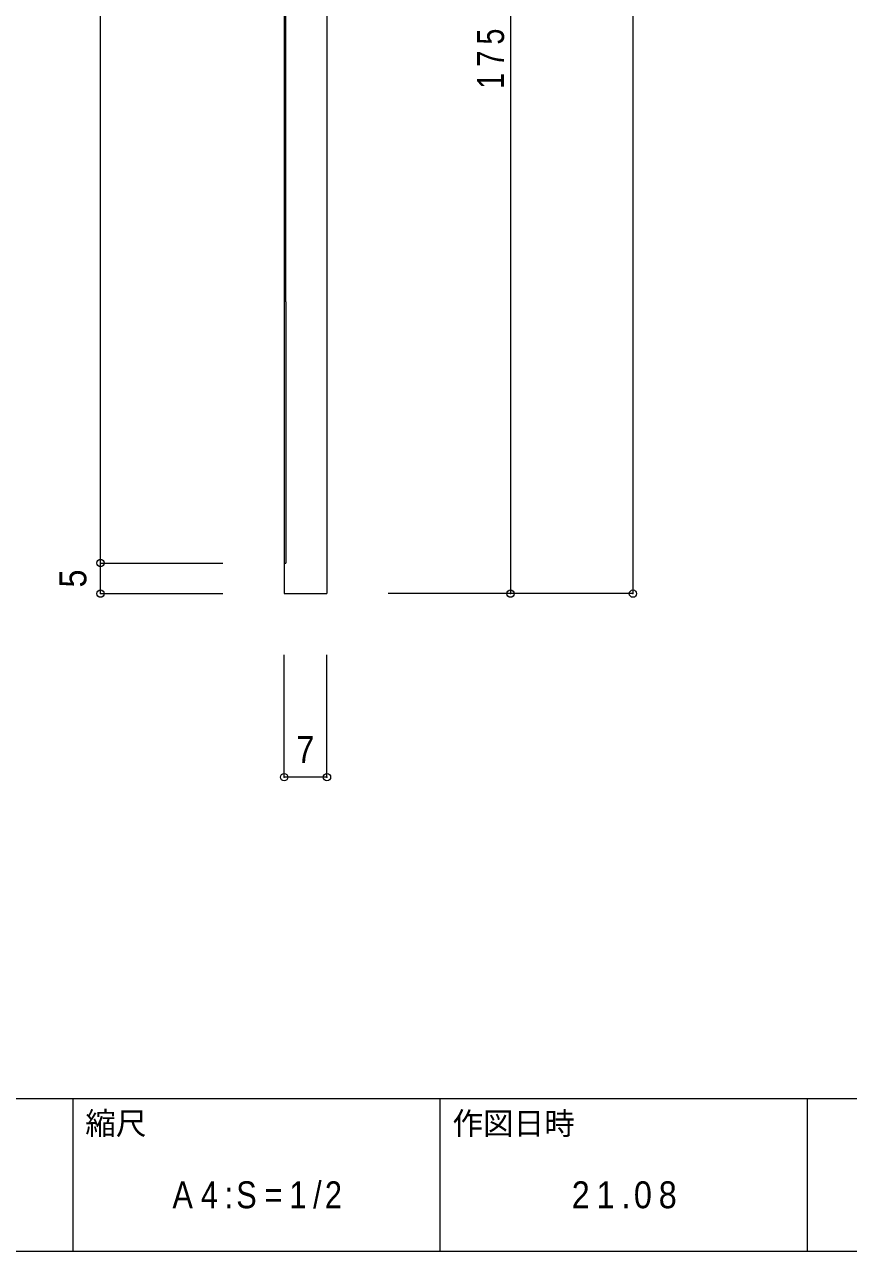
# Model space of a CAD drawing. Units: millimetres on the paper, with parts at other scales. Extents: x -141 to 141, y -98 to 98.
# Drawn here: x -23 to 44.4, y -97.5 to 2.7 of the extents above; entities that cross this region are included whole.
import ezdxf
from ezdxf.enums import TextEntityAlignment as Align

# ---------------------------------------------------------------- set-up
doc = ezdxf.new("R2010")
doc.units = ezdxf.units.MM
doc.header["$PDMODE"] = 32
doc.header["$PDSIZE"] = 0.6
for name, color, linetype, lineweight in [('4-0_ＫＢ製品', 2, 'Continuous', 9), ('4-2_ハッチ', 7, 'Continuous', 9), ('4-3_寸法', 4, 'Continuous', 9), ('F-0_図面枠', 5, 'Continuous', 9), ('F-5_F-5ﾚｲﾔ', 7, 'Continuous', 9)]:
    doc.layers.add(name, color=color, linetype=linetype, lineweight=lineweight)
doc.styles.add('HGｺﾞｼｯｸM', font='')
doc.styles.get('HGｺﾞｼｯｸM').set_extended_font_data('HGｺﾞｼｯｸM')

msp = doc.modelspace()

# ---------------------------------------------------------------- linework, layer by layer
at = {"layer": '4-0_ＫＢ製品'}
for p in [(1.75, 43.75), (-1.75, -43.75)]:
    msp.add_line(p, (1.75, -43.75), dxfattribs=at)
msp.add_lwpolyline([(0.25, 56.25), (-1.9, 56.25), (-1.75, 54.75), (-1.75, -43.75)], dxfattribs=at)
at = {"layer": '4-2_ハッチ'}
for p, q in [((-1.6, -19.898), (-1.6, 52.25)), ((-1.6, -19.898), (-1.6, -41.25)), ((-1.75, -41.25), (-1.6, -41.25))]:
    msp.add_line(p, q, dxfattribs=at)
at = {"layer": '4-3_寸法'}
for p, q in [((26.75, 56.25), (26.75, -43.75)), ((-16.75, -41.25), (-16.75, 52.25)), ((16.75, 43.75), (16.75, -43.75)), ((-16.75, -43.75), (-16.75, -41.25)), ((-16.75, -41.25), (-6.75, -41.25)), ((-16.75, -43.75), (-6.75, -43.75)), ((16.75, -43.75), (6.75, -43.75)), ((26.75, -43.75), (16.75, -43.75)), ((-1.75, -58.75), (-1.75, -48.75)), ((1.75, -58.75), (1.75, -48.75)), ((1.75, -58.75), (-1.75, -58.75))]:
    msp.add_line(p, q, dxfattribs=at)
for p in [(-16.75, -41.25), (-16.75, -43.75), (16.75, -43.75), (26.75, -43.75), (-1.75, -58.75), (1.75, -58.75)]:
    msp.add_point(p, dxfattribs=at)
at = {"layer": 'F-0_図面枠'}
for p, q in [((-141, -85), (141, -85)), ((-19, -97.5), (-19, -85)), ((11, -97.5), (11, -85)), ((41, -97.5), (41, -85)), ((141, -97.5), (-141, -97.5))]:
    msp.add_line(p, q, dxfattribs=at)

# ---------------------------------------------------------------- texts
at = {"layer": '4-3_寸法', "color": 7, "style": 'HGｺﾞｼｯｸM', "width": 0.9}
msp.add_text('5', height=2.199, rotation=90, dxfattribs=at).set_placement((-17.25, -43.25), align=Align.BOTTOM_LEFT)
msp.add_text('7', height=2.199, dxfattribs=at).set_placement((-0.75, -58.25), align=Align.BOTTOM_LEFT)
at = {"layer": '4-3_寸法', "color": 7, "insert": (16.25, -2.5), "char_height": 2.199, "attachment_point": 7, "rotation": 90, "style": 'HGｺﾞｼｯｸM'}
msp.add_mtext('\\T1.38;\\W0.8;175', dxfattribs=at)
at = {"layer": 'F-5_F-5ﾚｲﾔ', "style": 'HGｺﾞｼｯｸM'}
for s, p in [('縮尺', (-18, -88.5)), ('作図日時', (12, -88.5))]:
    msp.add_text(s, height=1.833, dxfattribs=at).set_placement(p, align=Align.BOTTOM_LEFT)
at = {"layer": 'F-5_F-5ﾚｲﾔ', "char_height": 2.199, "attachment_point": 7, "style": 'HGｺﾞｼｯｸM'}
for s, insert in [('\\T1.39;\\W0.85;A4:S=1/2', (-10.875, -94)), ('\\T1.38;\\W0.9;21.08', (21.75, -94))]:
    msp.add_mtext(s, dxfattribs=dict(at, insert=insert))

doc.saveas('drawing.dxf')
